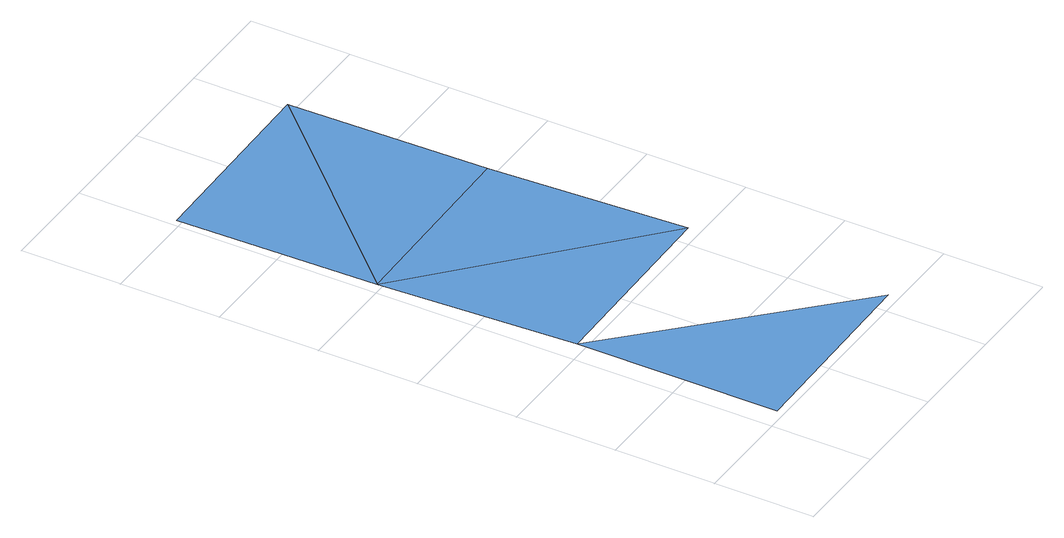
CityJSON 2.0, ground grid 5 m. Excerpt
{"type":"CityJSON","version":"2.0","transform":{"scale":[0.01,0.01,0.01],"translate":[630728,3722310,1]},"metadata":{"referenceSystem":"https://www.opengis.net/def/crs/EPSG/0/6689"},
"CityObjects":{
"waterbody1":{"type":"WaterBody","attributes":{"name":"福岡県津波浸水想定図","class":"1140","function":"2","WaterBodyTsunamiRiskAttribute.description":"1","WaterBodyTsunamiRiskAttribute.rank":"1"},"geometry":[{"type":"MultiSurface","lod":"1","boundaries":[[[0,1,2]],[[3,0,4]],[[3,4,5]],[[6,3,7]],[[3,5,7]]]}]}
},
"vertices":[
[79,1028,103],[99,28,90],[1098,47,90],[60,2027,77],[1079,1047,103],[1059,2047,77],[41,3027,77],[1040,3046,77]
]}
